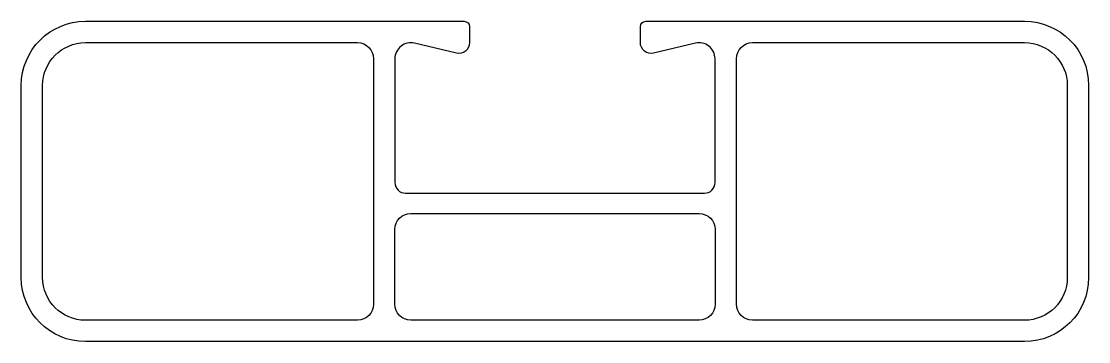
# Model space of a CAD drawing. Extents: x 321 to 421, y 178 to 208.
import ezdxf

# ---------------------------------------------------------------- set-up
doc = ezdxf.new("R2010")
doc.units = 0
doc.layers.get('0').update_dxf_attribs({"linetype": 'CONTINUOUS'})

msp = doc.modelspace()

# ---------------------------------------------------------------- linework, layer by layer
at = {"color": 0}
for points in [[(355.54, 192.99, 0.41421), (356.54, 191.99), (384.54, 191.99, 0.41421), (385.54, 192.99), (385.54, 204.59, 0.48434), (383.7, 206.04), (379.77, 205.11, -0.48434), (378.54, 206.09), (378.54, 207.59, -0.41421), (379.04, 208.09), (414.54, 208.09, -0.41421), (420.54, 202.09), (420.54, 184.09, -0.41421), (414.54, 178.09), (326.54, 178.09, -0.41421), (320.54, 184.09), (320.54, 202.09, -0.41421), (326.54, 208.09), (362.04, 208.09, -0.41421), (362.54, 207.59), (362.54, 206.09, -0.48434), (361.31, 205.11), (357.39, 206.04, 0.48434), (355.54, 204.59)], [(352.04, 180.09), (326.54, 180.09, -0.41421), (322.54, 184.09), (322.54, 202.09, -0.41421), (326.54, 206.09), (352.04, 206.09, -0.41421), (353.54, 204.59), (353.54, 181.59, -0.41421)], [(389.04, 180.09, -0.41421), (387.54, 181.59), (387.54, 204.59, -0.41421), (389.04, 206.09), (414.54, 206.09, -0.41421), (418.54, 202.09), (418.54, 184.09, -0.41421), (414.54, 180.09)], [(357.04, 180.09, -0.41421), (355.54, 181.59), (355.54, 188.59, -0.41421), (357.04, 190.09), (384.04, 190.09, -0.41421), (385.54, 188.59), (385.54, 181.59, -0.41421), (384.04, 180.09)]]:
    msp.add_lwpolyline(points, format="xyb", close=True, dxfattribs=at)

doc.saveas('drawing.dxf')
